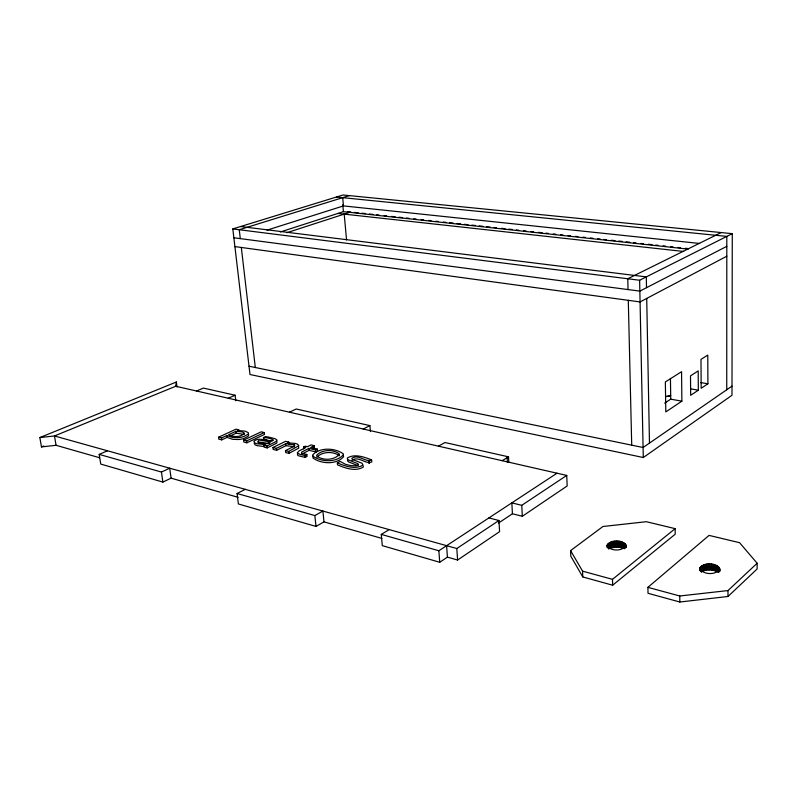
<?xml version="1.0" encoding="UTF-8"?>
<svg xmlns="http://www.w3.org/2000/svg" width="797" height="797" viewBox="0 0 797 797"><rect width="100%" height="100%" fill="white"/><g stroke="black" fill="none" stroke-linecap="round" stroke-linejoin="round"><path stroke-width="1.2" d="M726.744 389.763L726.814 236.4L732.274 233.66L731.985 395.292L643.289 457.518L249.999 374.51L232.814 228.928L343.029 194.986L732.274 233.66M719.711 570.921C720.149 561.716 699.367 561.158 699.846 570.592M757.15 563.25L757.11 568.998L727.99 596.485L679.831 602.014L648.031 593.297L647.901 587.349L709.061 535.395L739.576 542.697L757.15 563.25L727.99 590.567L679.751 595.987L647.901 587.349M347.582 459.959L347.572 460.965L348.787 462.011L358.052 465.657M254.113 443.102L255.13 444.935L257.132 445.653L263.777 446.459M363.263 466.175L363.233 467.102C355.472 471.794 345.191 468.208 337.529 464.84L337.33 462.848L340.11 461.383L345.589 464.352L351.049 465.677L356.159 465.787L358.511 464.711L357.863 463.665L348.598 460.038L347.382 458.992L347.392 457.986C354.655 453.463 364.319 457.02 371.611 459.909L371.791 461.891C366.212 465.04 358.57 455.426 351.985 460.327M39.85 437.563L54.485 435.959L175.719 386.256L176.346 382.002L39.85 437.563L41.464 446.918L56.069 445.304L99.595 457.737M607.155 547.698C606.387 538.782 626.253 538.573 625.984 547.37M313.261 455.954L312.932 457.956C321.101 464.103 336.563 464.85 343.587 456.711L343.387 455.725M297.65 453.971L297.43 454.938L298.526 455.804L305.131 457.398L307.044 456.422L306.835 454.469L301.545 453.294L301.734 452.048L308.917 448.372L315.592 450.016L317.345 449.119L317.545 451.062L315.791 451.959L309.126 450.305L301.943 454.001M316.917 457.149C322.247 451.441 333.385 451.022 339.373 455.814M608.549 548.167L609.406 547.409L609.326 542.787L610.622 547.878L608.569 548.994L608.4 543.385L609.496 548.396L609.406 547.409M675.139 528.65L612.485 579.339L612.654 585.207L582.786 576.948L570.791 556.167L570.572 550.617L602.95 526.498L646.357 521.706L675.139 528.65L675.208 534.199L612.654 585.207M732.005 386.127L643.089 447.506L249.023 366.221M389.165 529.606L381.285 534.408L382.281 545.636L439.725 562.274L447.426 557.133L457.598 560.042L499.589 531.649L498.942 520.501L488.91 517.901M498.523 523.041L512.431 513.766L522.334 516.277L567.165 485.971L566.737 475.42L175.719 386.256M681.873 401.17L665.804 411.91L665.356 381.952L681.565 371.691L681.873 401.17L670.735 399.158L664.658 403.152M698.331 390.191L690.67 395.302L690.501 375.875L698.202 370.904L698.331 390.191L690.979 388.906M707.905 383.795L701.171 388.288L700.991 359.387L707.776 355.083L707.905 383.795L700.603 382.55M56.069 445.304L54.485 435.959L456.801 548.525L498.942 520.501M512.431 513.766L511.833 502.867L521.756 505.328L566.737 475.42M381.285 534.408L438.868 550.747L557.023 473.209M502.18 460.706L508.516 456.84L508.825 462.509M700.593 571.429L700.553 566.757L701.36 571.917C706.112 569.148 712.339 569.387 717.23 571.658L717.22 565.82L718.246 572.306L718.227 566.468L718.884 571.927M245.237 489.338L237.078 493.502L238.383 503.953L316.001 526.428L324 521.866L381.873 538.403M237.078 493.502L314.855 515.569L322.885 511.056L324 521.866M438.46 446.171L444.965 442.524L508.516 456.84M337.33 462.848C345.011 466.215 355.283 469.782 363.053 465.099L362.027 463.246L352.423 459.451L351.796 458.355C358.391 453.463 366.022 463.047 371.611 459.909M726.804 256.216L640.071 301.933L234.906 246.592M726.804 246.333L639.842 291.124L233.86 237.775M363.233 429.015L369.898 425.608L370.436 431.575M303.747 448.98L303.547 447.047L305.709 447.585L299.034 450.933L297.221 452.995L300.638 454.639L304.922 455.436L306.835 454.469M312.663 448.522L314.446 447.615L314.247 445.692L311.029 444.905L307.473 446.699L305.301 446.171L303.547 447.047M314.247 445.692L310.681 447.486L317.345 449.119M232.814 228.928L639.622 280.255L726.814 236.4L336.414 197.028M288.922 444.009L288.713 442.096L285.575 441.329L272.953 447.506L273.172 449.428L276.619 450.295L286.063 445.643L285.535 443.65L294.262 444.856L294.78 445.503L294.153 446.22L285.475 450.644L285.695 452.586L288.883 453.383L298.696 448.173L298.616 446.649M285.475 450.644L288.663 451.451L298.795 445.722L297.719 444.268L295.338 443.461L287.318 442.773L288.713 442.096M721.165 232.555L627.787 278.761L628.036 289.57M272.953 447.506L276.4 448.372L285.844 443.73M272.056 441.05C258.168 439.595 263.12 435.272 273.062 439.715L273.381 440.333C267.682 442.116 259.573 436.447 253.884 441.199L254.91 443.032L256.903 443.74L265.202 444.567L263.847 445.224L264.066 447.137L267.154 447.914L276.738 443.142L277.007 441.548M263.847 445.224L266.935 445.991L275.543 441.817L277.107 440.163L275.045 438.679L268.34 437.025L265.381 436.567L263.239 437.593M243.613 440.143L246.652 440.91L264.265 432.552L264.484 434.425L246.881 442.803L243.852 442.046L243.613 440.143L261.237 431.815L264.265 432.552M107.495 450.793L99.207 454.4L100.751 464.083L162.887 482.085L171.106 478.17L238.134 497.328M99.207 454.4L161.442 472.053L169.691 468.198L171.106 478.17M289.431 412.188L296.225 409.01L369.898 425.608M218.517 437.244L221.486 437.991L226.886 435.491L232.415 437.433L238.024 437.643A8.667 3.058 -7.4 0 0 243.782 436.537L247.708 434.485A7.831 2.76 -7.3 0 0 248.186 432.592L245.137 431.147L237.655 430.5L238.98 429.892L236.022 429.165L218.517 437.244L218.757 439.127L221.725 439.874L227.125 437.364L232.644 439.316L238.253 439.526A8.667 3.068 -7.4 0 0 244.012 438.43L247.937 436.367A7.831 2.77 -7.4 0 0 248.415 434.465M229.915 436.069L236.101 433.199L244.28 434.395M235.862 431.326L228.649 434.674C233.471 437.274 240.654 437.433 244.589 433.269L242.358 431.904L235.862 431.326L236.101 433.199M228.221 398.231L235.095 395.232L235.773 400.801M196.53 390.998L203.434 388.099L235.095 395.232M41.464 446.918L43.755 445.971M258.597 442.943L262.352 442.425L269.565 443.65M286.89 232.704L350.78 211.992L347.651 211.653M280.295 231.987L343.417 211.663L688.16 249.132M267.025 230.144L343.457 205.905L699.607 243.464M349.315 195.614L239.259 229.735L240.295 238.622M620.126 546.792L610.622 547.878L610.462 542.279L611.927 547.459L611.757 541.85L613.361 547.131L613.192 541.532L614.885 546.931L614.726 541.332L616.46 546.842L620.534 546.842M616.46 546.842L616.31 541.243L618.054 546.872L624.559 548.715M354.486 212.391L358.192 212.799M361.898 213.197L365.604 213.596M369.3 214.004L373.006 214.403M376.712 214.801L379.183 215.07M384.124 215.608L386.585 215.877M391.526 216.405L395.232 216.814M398.938 217.212L402.634 217.611M406.34 218.019L408.811 218.288M413.753 218.816L416.223 219.085M421.155 219.623L423.625 219.892M428.567 220.42L431.038 220.689M435.979 221.227L438.44 221.496M443.381 222.034L445.852 222.303M449.558 222.702L453.264 223.1M456.96 223.499L460.666 223.907M464.372 224.306L468.078 224.704M471.784 225.113L475.48 225.511M479.186 225.91L482.892 226.318M486.598 226.717L490.304 227.115M494.001 227.524L496.471 227.783M501.413 228.321L505.119 228.719M508.825 229.128L512.521 229.526M516.227 229.925L518.698 230.194M523.639 230.731L526.11 231M531.041 231.538L533.512 231.807M538.453 232.335L542.159 232.744M545.865 233.142L548.326 233.411M553.267 233.939L555.738 234.208M560.68 234.746L563.15 235.015M568.082 235.553L570.552 235.822M575.494 236.35L577.964 236.619M582.896 237.157L585.367 237.426M590.308 237.964L592.779 238.223M597.72 238.761L600.191 239.03M603.887 239.429L606.358 239.698M611.299 240.236L615.005 240.634M618.701 241.043L622.407 241.441M626.113 241.84L629.819 242.238M633.525 242.647L635.996 242.916M640.927 243.444L643.398 243.713M648.34 244.251L652.046 244.649M655.742 245.058L658.212 245.327M663.154 245.855L665.625 246.124M670.566 246.662L673.027 246.931M677.968 247.459L680.439 247.728M685.38 248.265L687.851 248.534M337.928 213.437L683.617 251.463M240.614 226.527L646.307 276.898L646.506 287.687M286.063 445.643L294.472 446.778L294.262 444.856M570.572 550.617L582.577 571.16L612.485 579.339M715.407 570.034L717.3 571.549M715.347 570.134L717.23 571.658L715.995 565.262L716.015 571.09L714.6 564.794L714.62 570.622L713.066 564.445L713.086 570.273L711.442 564.216L711.462 570.044L709.768 564.117L709.798 569.935L708.095 564.146L708.125 569.965L706.471 564.306L706.501 570.124L704.937 564.585L704.976 570.403L703.542 564.983L703.582 570.801L702.326 565.491L702.366 571.319L701.32 566.089L701.36 571.917M624.37 547.688L623.433 542.538L623.573 548.157L622.248 542.07L622.397 547.678L620.913 541.691L621.062 547.3L619.438 541.422L619.598 547.031L617.894 541.273L618.054 546.872M608.44 548.276L607.712 544.032L607.772 547.718M625.167 548.306L624.41 543.106L624.529 547.599M161.442 472.053L162.887 482.085M176.346 382.002L177.024 386.924M607.085 545.447C609.964 551.604 623.433 551.524 625.924 545.118L625.964 547.24M221.486 437.991L221.725 439.874M607.573 547.19L607.264 544.73L607.334 546.971M226.886 435.491L227.125 437.364M246.652 440.91L246.881 442.803M266.935 445.991L267.154 447.914M241.322 247.478L255.319 367.527M276.4 448.372L276.619 450.295M288.663 451.451L288.883 453.383M700.384 570.552L700.055 567.484L700.065 569.825M314.855 515.569L316.001 526.428M304.922 455.436L305.131 457.398M625.496 546.881L625.167 543.723L625.256 547.101M308.917 448.372L309.126 450.305M315.592 450.016L315.791 451.959M368.802 461.224L368.981 463.216M342.71 197.666L343.457 205.905M344.204 214.124L346.556 239.907M342.78 204.68L343.417 211.663M369.061 461.284L369.24 463.276M719.342 571.579L718.994 567.175L719.004 571.847M438.868 550.747L439.725 562.274M446.599 545.676L447.426 557.133M456.801 548.525L457.598 560.042M625.874 547.579L625.685 544.411L625.735 546.662M507.131 457.687L507.38 462.22M699.935 570.283L699.826 568.251C702.486 575.026 716.892 575.474 719.721 568.699L719.731 571.051M521.756 505.328L522.334 516.277M582.577 571.16L582.786 576.948M719.621 571.24L719.502 567.932L719.512 571.439M628.295 300.32L631.712 445.164M639.622 280.255L643.289 457.518M646.716 298.427L649.475 443.102M670.446 378.376L670.735 399.158M679.751 595.987L679.831 602.014M727.99 590.567L727.99 596.485M666.302 396.448A9.933 3.427 -0.6 0 0 670.715 395.471A9.933 3.437 -0.6 0 1 666.282 396.517M343.397 454.748C336.354 462.868 320.912 462.13 312.723 455.994L312.583 455.017C319.796 447.077 334.879 447.814 343.198 453.762L343.397 454.748M339.223 454.599C333.933 460.357 322.715 460.766 316.748 455.944L316.718 455.197C322.058 449.498 333.176 449.08 339.183 453.852L339.223 454.599M258.377 441.04L257.68 442.066L258.457 442.564L263.428 443.59L266.985 443.7L270.512 441.996L262.133 440.522L258.377 441.04"/></g></svg>
